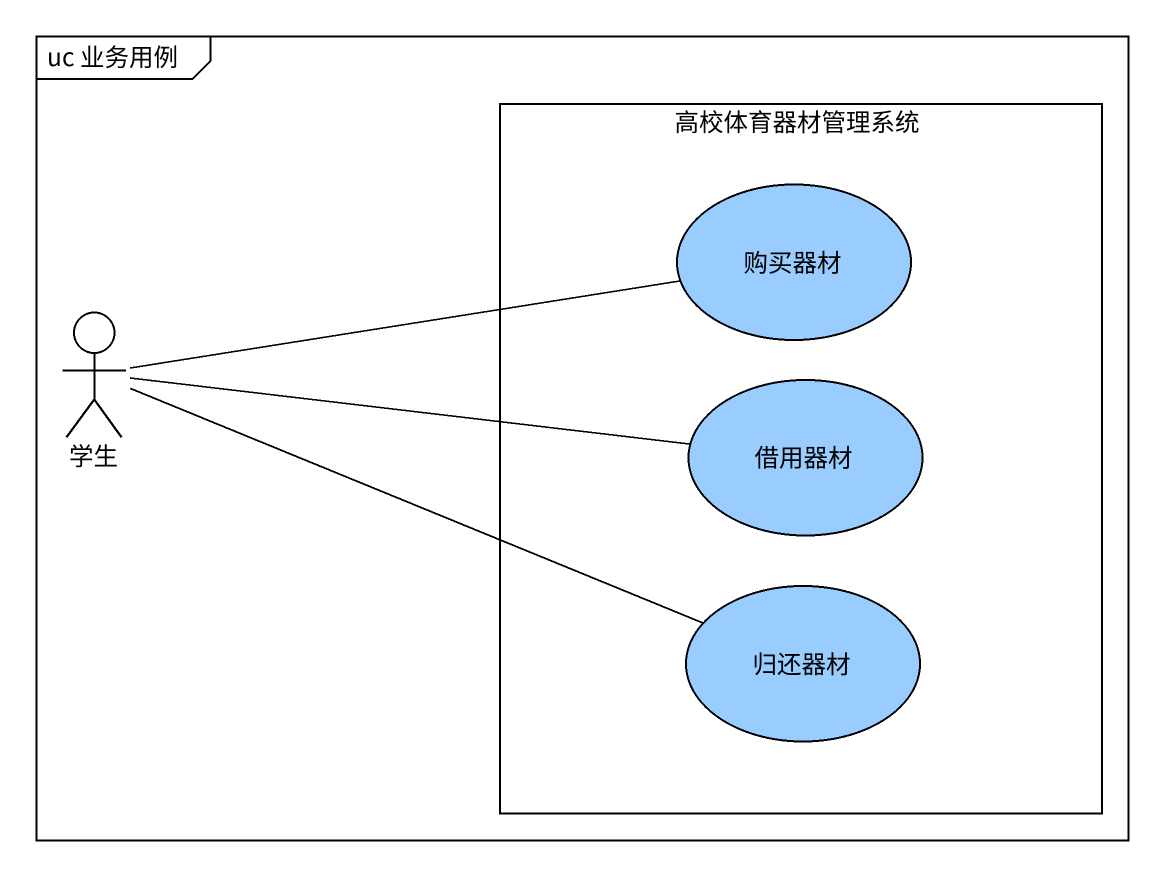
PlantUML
@startuml
mainframe uc 业务用例
rectangle 高校体育器材管理系统 {
  usecase 购买器材 #99CCFF
  usecase 借用器材 #99CCFF
  usecase 归还器材 #99CCFF
}
actor 学生
学生 -right- 购买器材
学生 -right- 借用器材
学生 -right- 归还器材
@enduml
